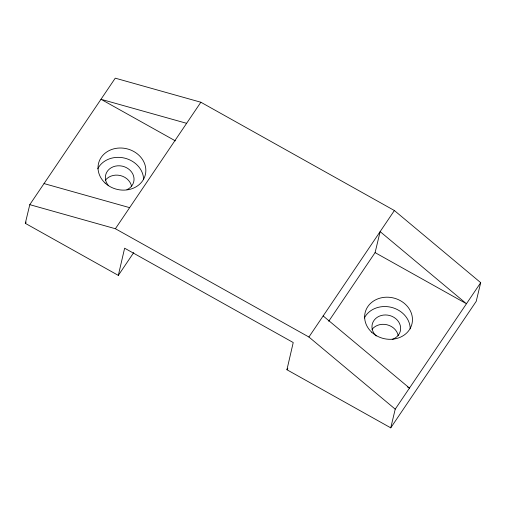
<?xml version="1.0" encoding="UTF-8"?>
<svg xmlns="http://www.w3.org/2000/svg" width="506" height="506" viewBox="0 0 506 506"><rect width="100%" height="100%" fill="white"/><g stroke="black" fill="none" stroke-linecap="round" stroke-linejoin="round"><path stroke-width="0.76" d="M118.322 275.39L124.628 248.193L293.233 342.543L286.927 369.741L390.746 427.836L476.216 301.342L480.7 282.664L394.383 210.528L200.863 102.237L115.254 78.164L29.784 204.658L25.3 223.336L118.322 275.39L133.742 252.57M375.091 252.62L380.139 231.615L466.456 303.745L375.091 252.62L328.717 321.266M390.746 427.836L395.23 409.158L480.7 282.664M25.3 223.336L26.179 222.033M29.784 204.658L115.393 228.731L200.863 102.237M395.23 409.158L308.913 337.021L394.383 210.528M286.927 369.741L287.806 368.438M186.619 123.319L100.985 99.284L175.373 140.864M44.028 183.577L129.637 207.65M407.412 386.926L409.474 388.077L323.157 315.94M115.393 228.731L308.913 337.021M376.198 335.971A14.446 12.524 13.5 0 1 377.419 317.186A14.446 12.524 13.5 0 1 398.576 321.753A14.446 12.524 13.5 0 1 392.201 339.431M371.992 329.425A14.446 12.524 13.5 0 1 386.982 324.757A14.446 12.524 13.5 0 1 398.228 335.718M108.581 185.746A14.446 12.524 13.5 0 1 111.212 167.752A14.446 12.524 13.5 0 1 131.699 172.179A14.446 12.524 13.5 0 1 126.924 189.712M105.381 180.231A14.446 12.524 13.5 0 1 120.377 175.563A14.446 12.524 13.5 0 1 131.617 186.524M364.345 318.015A24.079 20.879 13.5 0 1 391.094 307.275A24.079 20.879 13.5 0 1 410.221 328.875M97.734 168.821A24.079 20.879 13.5 0 1 124.482 158.087A24.079 20.879 13.5 0 1 143.615 179.681M371.708 332.221A24.079 20.879 13.5 0 0 411.675 324.934A24.079 20.879 13.5 0 0 382.258 297.617A24.079 20.879 13.5 0 0 371.708 332.221M105.096 183.027A24.079 20.879 13.5 0 0 145.064 175.74A24.079 20.879 13.5 0 0 115.646 148.429A24.079 20.879 13.5 0 0 105.096 183.027"/></g></svg>
